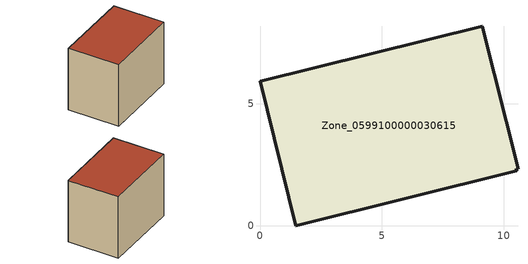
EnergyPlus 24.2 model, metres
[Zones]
Zone_0599100000030615
 floor ground (C_G): 10.58,2.34 10.51,2.33 10.53,2.26 1.48,0 0,5.92 9.12,8.19 z0
 wall outside (C_F): 10.58,2.34 9.12,8.19 0,5.92 1.48,0 10.53,2.26 10.51,2.33 10.58,2.34 z0:7.69
 roof outside (C_R): 10.51,2.33 10.58,2.34 9.12,8.19 0,5.92 1.48,0 10.53,2.26 z7.69
[BUILDING]
Pand.0599100000030615: North Axis=0; Terrain=City; Loads Convergence Tolerance Value=0.04; Temperature Convergence Tolerance Value=0.4; Solar Distribution=FullExterior; Maximum Number of Warmup Days=25; Minimum Number of Warmup Days=1
[Site:Location]
Rotterdam.The.Hague.AP_ZH_NLD Design_Conditions: Latitude=51.96; Longitude=4.45; Time Zone=1; Elevation=-4.5
[SITE:GROUNDTEMPERATURE:BUILDINGSURFACE]
18, 18, 18, 18, 18, 18, 18, 18, 18, 18, 18, 18
[MATERIAL] Thermal Absorptance=0.9; Solar Absorptance=0.7; Visible Absorptance=0.7
Name | Roughness | Thickness | Conductivity | Density | Specific Heat
G.TI.1965-1974 | MediumSmooth | 0.15 | 0.882353 | 540 | 1210
F.TI.1965-1974 | Rough | 0.3 | 0.697674 | 1920 | 840
R.TI.1965-1974 | MediumRough | 0.2 | 0.232558 | 1500 | 1000
[CONSTRUCTION]
C_G: G.TI.1965-1974
C_F: F.TI.1965-1974
C_R: R.TI.1965-1974
[ZONE]
Zone_0599100000030615: Type=1; Multiplier=1; Ceiling Height=Autocalculate; Volume=Autocalculate; Floor Area=autocalculate; Part of Total Floor Area=Yes
[ZONEINFILTRATION:DESIGNFLOWRATE]
Infil_Zone_0599100000030615: Zone or ZoneList or Space or SpaceList=Zone_0599100000030615; Schedule=AlwaysOn; Design Flow Rate Calculation Method=Flow/Area; Flow Rate per Floor Area=0.003; Constant Term Coefficient=1; Temperature Term Coefficient=0; Velocity Term Coefficient=0; Velocity Squared Term Coefficient=0
[HVACTEMPLATE:ZONE:IDEALLOADSAIRSYSTEM]
Zone_0599100000030615: Maximum Heating Supply Air Temperature=50; Minimum Cooling Supply Air Temperature=13; Maximum Heating Supply Air Humidity Ratio=0.0156; Minimum Cooling Supply Air Humidity Ratio=0.0077; Heating Limit=NoLimit; Cooling Limit=NoLimit; Dehumidification Control Type=ConstantSensibleHeatRatio; Cooling Sensible Heat Ratio=0.7; Dehumidification Setpoint=60; Humidification Control Type=None; Humidification Setpoint=30; Outdoor Air Method=None; Outdoor Air Flow Rate per Person=0.00944; Outdoor Air Flow Rate per Zone Floor Area=0; Outdoor Air Flow Rate per Zone=0; Demand Controlled Ventilation Type=None; Outdoor Air Economizer Type=NoEconomizer; Heat Recovery Type=None; Sensible Heat Recovery Effectiveness=0.7; Latent Heat Recovery Effectiveness=0.65
[ZONECONTROL:THERMOSTAT]
ThermostatControl_Zone_0599100000030615: Zone or ZoneList=Zone_0599100000030615; Control Type Schedule=DualSetpointControlType; Control 1=Thermostat_Zone_0599100000030615; Temperature Difference Between Cutout And Setpoint=0
[THERMOSTATSETPOINT:DUALSETPOINT]
Thermostat_Zone_0599100000030615: Heating Setpoint Temperature Schedule=HeatingSetpoint_Zone_0599100000030615; Cooling Setpoint Temperature Schedule=CoolingSetpoint_Zone_0599100000030615
[SCHEDULE:COMPACT]
HeatingSetpoint_Zone_0599100000030615: Through: 12/31, For: AllDays, Until: 24:00, 21
CoolingSetpoint_Zone_0599100000030615: Through: 12/31, For: AllDays, Until: 24:00, 24
DualSetpointControlType: Through: 12/31, For: AllDays, Until: 24:00, 4
AlwaysOn: Through: 12/31, For: AllDays, Until: 24:00, 1
